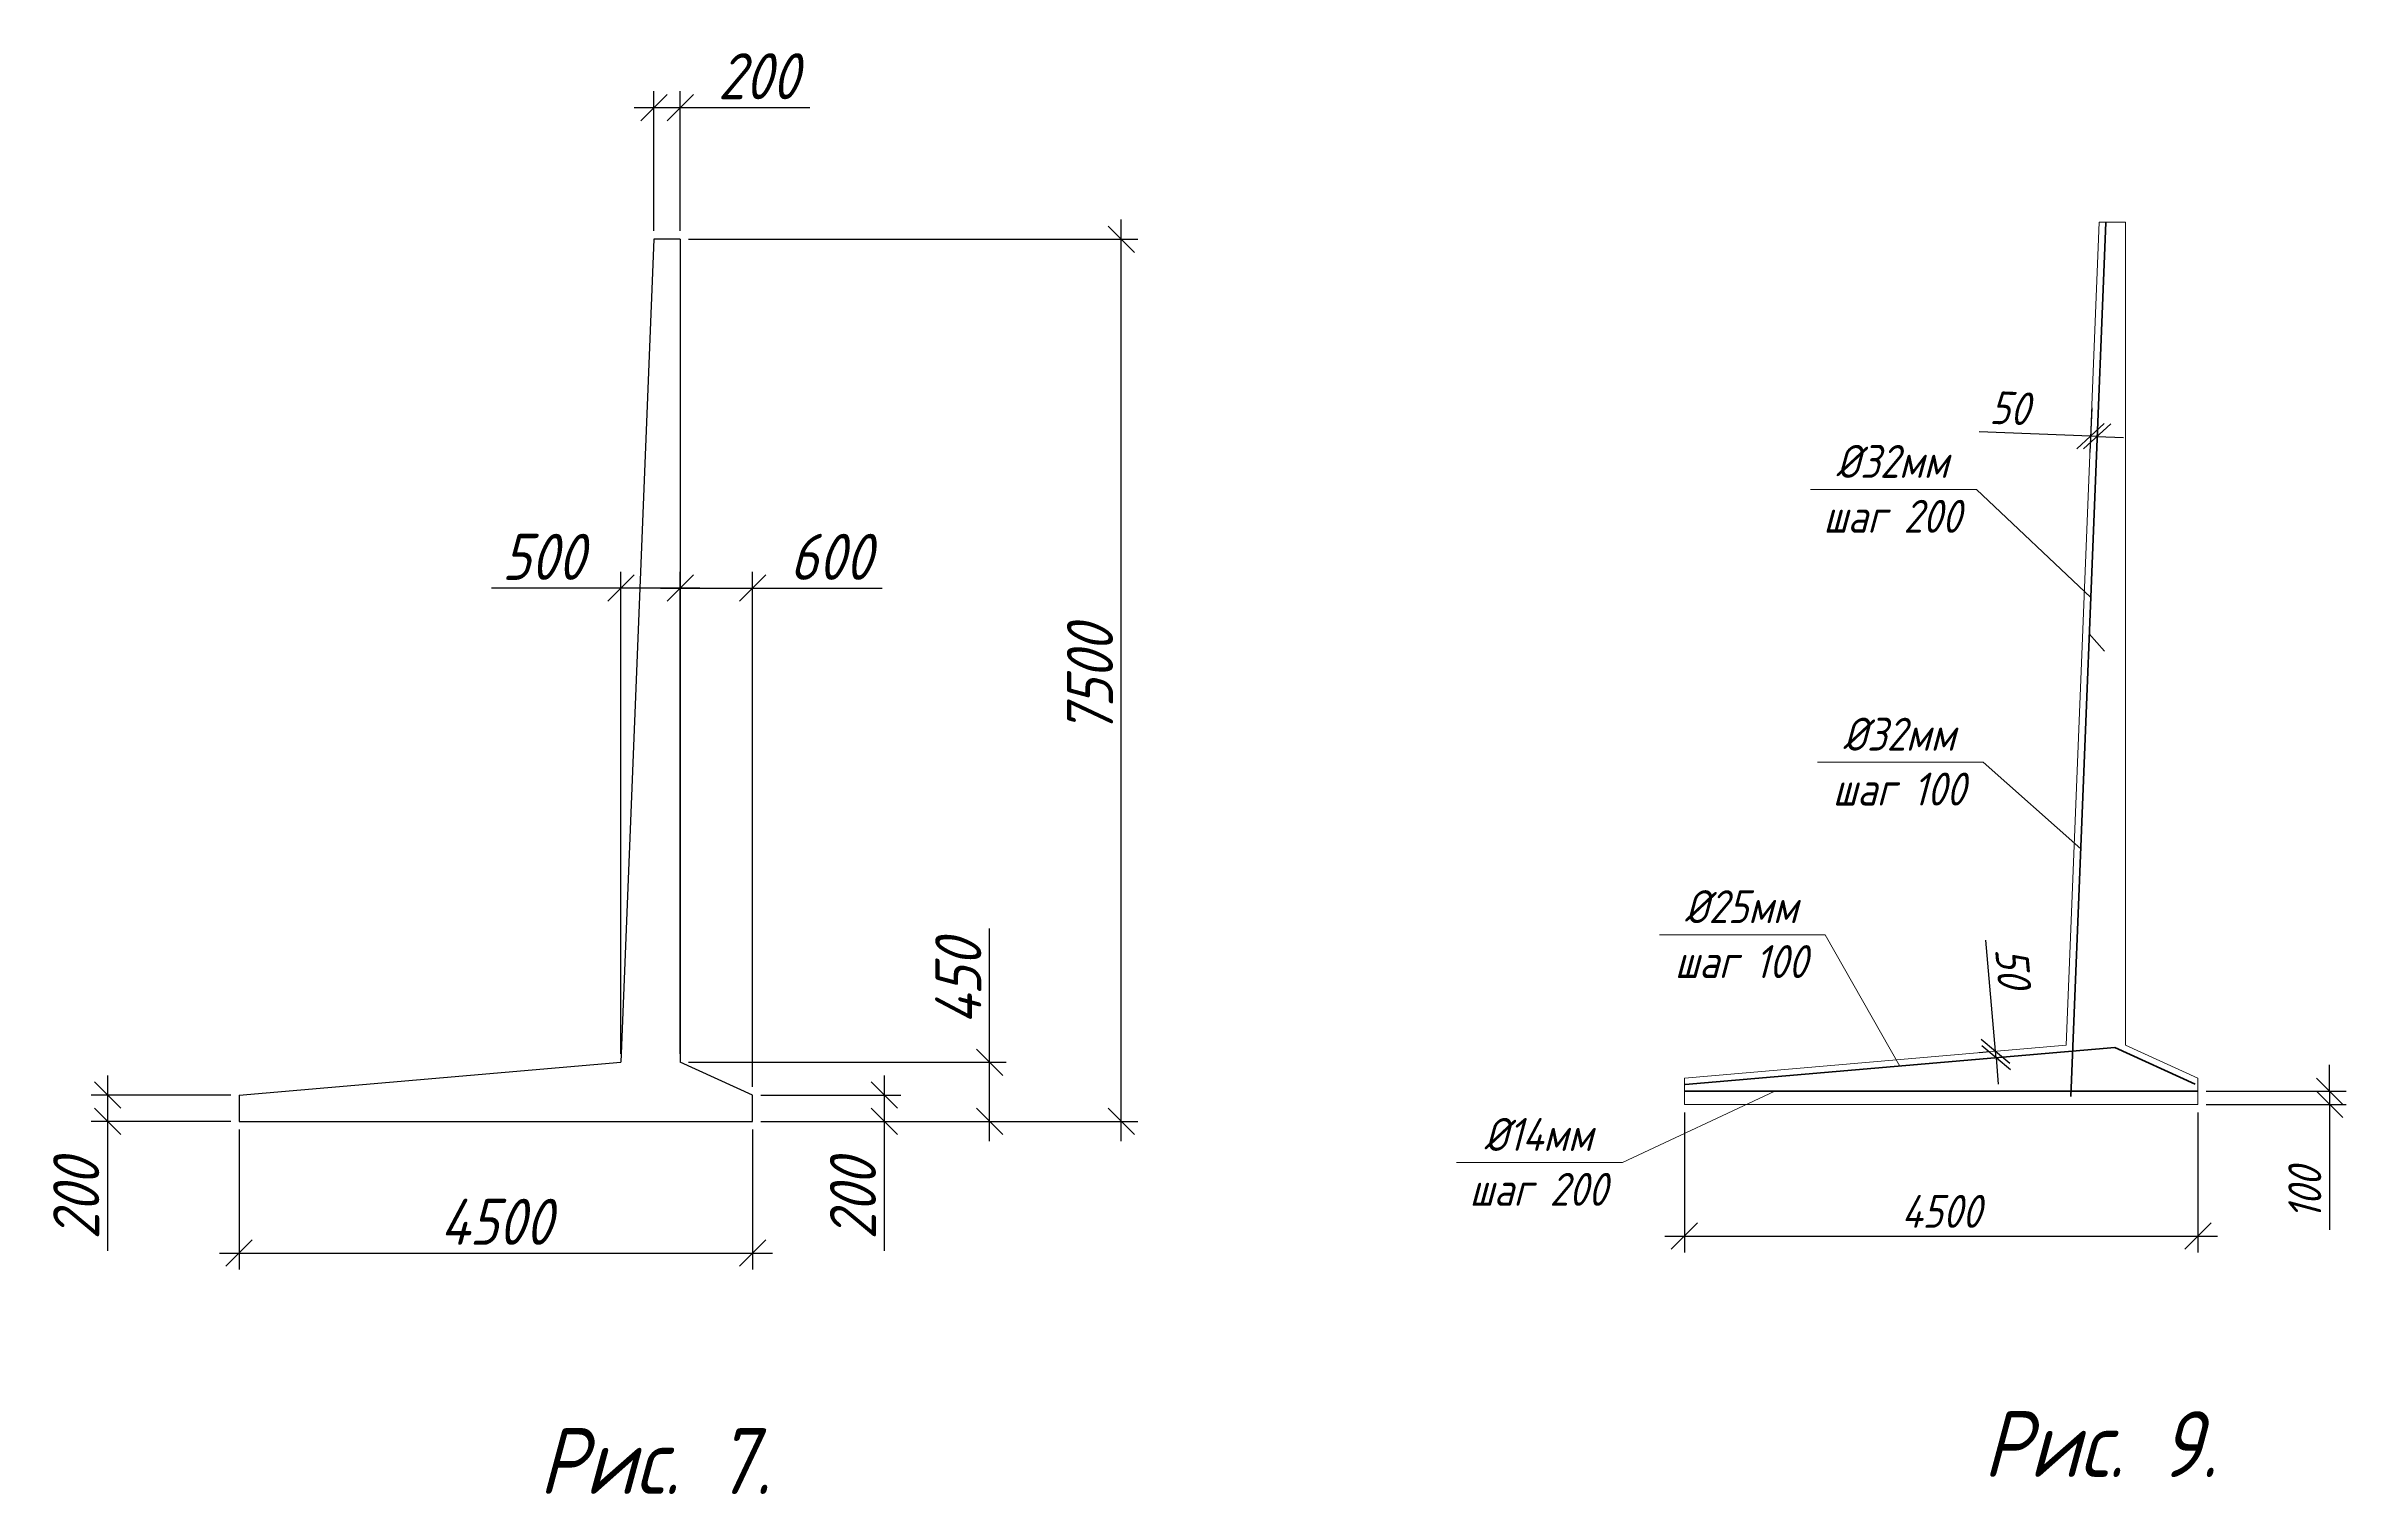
# Model space of a CAD drawing. Header units: millimetres. Extents: x -1004 to 900128, y -352756 to 107728.
# Drawn here: x 519723 to 537193, y -16876 to -5879 of the extents above; entities that cross this region are included whole.
import ezdxf

# ---------------------------------------------------------------- set-up
doc = ezdxf.new("R2010")
doc.units = ezdxf.units.MM
for name, color, linetype, lineweight in [('basic', 95, 'Continuous', 30), ('size', 45, 'Continuous', 20), ('text', 13, 'Continuous', 20), ('thick', 42, 'Continuous', 35), ('thin', 153, 'Continuous', 18)]:
    doc.layers.add(name, color=color, linetype=linetype, lineweight=lineweight)
doc.styles.add('Structures', font='isocpeur.ttf', dxfattribs={"width": 0.85, "oblique": 15})
doc.styles.add('structures 5', font='isocpeur.ttf', dxfattribs={"width": 0.85, "oblique": 15, "height": 5})
doc.dimstyles.new('structures 3.5', dxfattribs={"dimtxt": 3.5, "dimasz": 2, "dimexe": 1.25, "dimexo": 0.625, "dimtad": 1, "dimtxsty": 'Structures', "dimblk": 'OBLIQUE', "dimcen": 2.5, "dimdle": 1.5, "dimadec": 0, "dimazin": 0, "dimtfac": 1, "dimtmove": 0, "dimatfit": 3, "dimfxl": 1, "dimarcsym": 0})

# ---------------------------------------------------------------- blocks, each defined once
blk = doc.blocks.new('_Oblique')
at = {"color": 0, "linetype": 'ByBlock', "lineweight": -2}
blk.add_line((-0.5, -0.5), (0.5, 0.5), dxfattribs=at)
blk = doc.blocks.new('*D689')
at = {"layer": 'Defpoints', "color": 0, "transparency": 16777216}
for p in [(525090, -13846), (525090, -14046), (526090, -14046)]:
    blk.add_point(p, dxfattribs=at)
at = {"layer": 'size', "color": 0, "lineweight": -2, "transparency": 16777216}
for p, q in [((526090, -13696), (526090, -14046)), ((525152, -13846), (526215, -13846)), ((525152, -14046), (526215, -14046)), ((526090, -14046), (526090, -15030))]:
    blk.add_line(p, q, dxfattribs=at)
at = {"layer": 'size', "color": 0, "lineweight": -2, "transparency": 16777216, "xscale": 200, "yscale": 200, "zscale": 200}
for p, rotation in [((526090, -13846), 90), ((526090, -14046), 270)]:
    blk.add_blockref('_Oblique', p, dxfattribs=dict(at, rotation=rotation))
at = {"layer": 'size', "color": 0, "transparency": 16777216, "insert": (525852, -14638), "char_height": 350, "attachment_point": 5, "rotation": 90, "style": 'Structures'}
blk.add_mtext('200', dxfattribs=at)
blk = doc.blocks.new('*D690')
at = {"layer": 'Defpoints', "color": 0, "transparency": 16777216}
for p in [(521189.928574, -14045.730481), (525089.928574, -14045.730481), (525089.928574, -15045.730481)]:
    blk.add_point(p, dxfattribs=at)
at = {"layer": 'size', "color": 0, "lineweight": -2, "transparency": 16777216}
for p, q in [((521189.928574, -14108.230481), (521189.928574, -15170.730481)), ((525089.928574, -14108.230481), (525089.928574, -15170.730481)), ((521039.928574, -15045.730481), (525239.928574, -15045.730481))]:
    blk.add_line(p, q, dxfattribs=at)
at = {"layer": 'size', "color": 0, "lineweight": -2, "transparency": 16777216, "xscale": 200, "yscale": 200, "zscale": 200, "rotation": 180}
blk.add_blockref('_Oblique', (521189.928574, -15045.730481), dxfattribs=at)
at = {"layer": 'size', "color": 0, "lineweight": -2, "transparency": 16777216, "xscale": 200, "yscale": 200, "zscale": 200}
blk.add_blockref('_Oblique', (525089.928574, -15045.730481), dxfattribs=at)
at = {"layer": 'size', "color": 0, "transparency": 16777216, "insert": (523139.928574, -14808.230481), "char_height": 350, "attachment_point": 5, "style": 'Structures'}
blk.add_mtext('4500', dxfattribs=at)
blk = doc.blocks.new('*D691')
at = {"layer": 'Defpoints', "color": 0, "transparency": 16777216}
for p in [(521190, -13846), (520190, -14046), (521190, -14046)]:
    blk.add_point(p, dxfattribs=at)
at = {"layer": 'size', "color": 0, "lineweight": -2, "transparency": 16777216}
for p, q in [((520190, -13696), (520190, -14046)), ((521127, -13846), (520065, -13846)), ((521127, -14046), (520065, -14046)), ((520190, -14046), (520190, -15030))]:
    blk.add_line(p, q, dxfattribs=at)
at = {"layer": 'size', "color": 0, "lineweight": -2, "transparency": 16777216, "xscale": 200, "yscale": 200, "zscale": 200}
for p, rotation in [((520190, -13846), 90), ((520190, -14046), 270)]:
    blk.add_blockref('_Oblique', p, dxfattribs=dict(at, rotation=rotation))
at = {"layer": 'size', "color": 0, "transparency": 16777216, "insert": (519952, -14638), "char_height": 350, "attachment_point": 5, "rotation": 90, "style": 'Structures'}
blk.add_mtext('200', dxfattribs=at)
blk = doc.blocks.new('*D692')
at = {"layer": 'Defpoints', "color": 0, "transparency": 16777216}
for p in [(524540, -13596), (526890, -13596), (525090, -14046)]:
    blk.add_point(p, dxfattribs=at)
at = {"layer": 'size', "color": 0, "lineweight": -2, "transparency": 16777216}
for p, q in [((526890, -13596), (526890, -12582)), ((524602, -13596), (527015, -13596)), ((526890, -14196), (526890, -13596)), ((525152, -14046), (527015, -14046))]:
    blk.add_line(p, q, dxfattribs=at)
at = {"layer": 'size', "color": 0, "lineweight": -2, "transparency": 16777216, "xscale": 200, "yscale": 200, "zscale": 200}
for p, rotation in [((526890, -13596), 90), ((526890, -14046), 270)]:
    blk.add_blockref('_Oblique', p, dxfattribs=dict(at, rotation=rotation))
at = {"layer": 'size', "color": 0, "transparency": 16777216, "insert": (526652, -12989), "char_height": 350, "attachment_point": 5, "rotation": 90, "style": 'Structures'}
blk.add_mtext('450', dxfattribs=at)
blk = doc.blocks.new('*D693')
at = {"layer": 'Defpoints', "color": 0, "transparency": 16777216}
for p in [(524539.928574, -7345.730481), (527889.928574, -7345.730481), (525089.928574, -14045.730481)]:
    blk.add_point(p, dxfattribs=at)
at = {"layer": 'size', "color": 0, "lineweight": -2, "transparency": 16777216}
for p, q in [((527889.928574, -14195.730481), (527889.928574, -7195.730481)), ((524602.428574, -7345.730481), (528014.928574, -7345.730481)), ((525152.428574, -14045.730481), (528014.928574, -14045.730481))]:
    blk.add_line(p, q, dxfattribs=at)
at = {"layer": 'size', "color": 0, "lineweight": -2, "transparency": 16777216, "xscale": 200, "yscale": 200, "zscale": 200}
for p, rotation in [((527889.928574, -7345.730481), 90), ((527889.928574, -14045.730481), 270)]:
    blk.add_blockref('_Oblique', p, dxfattribs=dict(at, rotation=rotation))
at = {"layer": 'size', "color": 0, "transparency": 16777216, "insert": (527652.428574, -10695.730481), "char_height": 350, "attachment_point": 5, "rotation": 90, "style": 'Structures'}
blk.add_mtext('7500', dxfattribs=at)
blk = doc.blocks.new('*D694')
at = {"layer": 'Defpoints', "color": 0, "transparency": 16777216}
for p in [(525090, -9996), (524540, -13596), (525090, -13846)]:
    blk.add_point(p, dxfattribs=at)
at = {"layer": 'size', "color": 0, "lineweight": -2, "transparency": 16777216}
for p, q in [((524540, -13533), (524540, -9871)), ((525090, -13783), (525090, -9871)), ((524390, -9996), (525090, -9996)), ((525090, -9996), (526074, -9996))]:
    blk.add_line(p, q, dxfattribs=at)
at = {"layer": 'size', "color": 0, "lineweight": -2, "transparency": 16777216, "xscale": 200, "yscale": 200, "zscale": 200, "rotation": 180}
blk.add_blockref('_Oblique', (524540, -9996), dxfattribs=at)
at = {"layer": 'size', "color": 0, "lineweight": -2, "transparency": 16777216, "xscale": 200, "yscale": 200, "zscale": 200}
blk.add_blockref('_Oblique', (525090, -9996), dxfattribs=at)
at = {"layer": 'size', "color": 0, "transparency": 16777216, "insert": (525682, -9758), "char_height": 350, "attachment_point": 5, "style": 'Structures'}
blk.add_mtext('600', dxfattribs=at)
blk = doc.blocks.new('*D695')
at = {"layer": 'Defpoints', "color": 0, "transparency": 16777216}
for p in [(524090, -9996), (524090, -13596), (524540, -13596)]:
    blk.add_point(p, dxfattribs=at)
at = {"layer": 'size', "color": 0, "lineweight": -2, "transparency": 16777216}
for p, q in [((524090, -13533), (524090, -9871)), ((524540, -13533), (524540, -9871)), ((524090, -9996), (523106, -9996)), ((524690, -9996), (524090, -9996))]:
    blk.add_line(p, q, dxfattribs=at)
at = {"layer": 'size', "color": 0, "lineweight": -2, "transparency": 16777216, "xscale": 200, "yscale": 200, "zscale": 200, "rotation": 180}
blk.add_blockref('_Oblique', (524090, -9996), dxfattribs=at)
at = {"layer": 'size', "color": 0, "lineweight": -2, "transparency": 16777216, "xscale": 200, "yscale": 200, "zscale": 200}
blk.add_blockref('_Oblique', (524540, -9996), dxfattribs=at)
at = {"layer": 'size', "color": 0, "transparency": 16777216, "insert": (523498, -9758), "char_height": 350, "attachment_point": 5, "style": 'Structures'}
blk.add_mtext('500', dxfattribs=at)
blk = doc.blocks.new('*D696')
at = {"layer": 'Defpoints', "color": 0, "transparency": 16777216}
for p in [(524540, -6346), (524340, -7346), (524540, -7346)]:
    blk.add_point(p, dxfattribs=at)
at = {"layer": 'size', "color": 0, "lineweight": -2, "transparency": 16777216}
for p, q in [((524340, -7283), (524340, -6221)), ((524540, -7283), (524540, -6221)), ((524190, -6346), (524540, -6346)), ((524540, -6346), (525524, -6346))]:
    blk.add_line(p, q, dxfattribs=at)
at = {"layer": 'size', "color": 0, "lineweight": -2, "transparency": 16777216, "xscale": 200, "yscale": 200, "zscale": 200, "rotation": 180}
blk.add_blockref('_Oblique', (524340, -6346), dxfattribs=at)
at = {"layer": 'size', "color": 0, "lineweight": -2, "transparency": 16777216, "xscale": 200, "yscale": 200, "zscale": 200}
blk.add_blockref('_Oblique', (524540, -6346), dxfattribs=at)
at = {"layer": 'size', "color": 0, "transparency": 16777216, "insert": (525132, -6108), "char_height": 350, "attachment_point": 5, "style": 'Structures'}
blk.add_mtext('200', dxfattribs=at)
blk = doc.blocks.new('*D697')
at = {"layer": 'Defpoints', "color": 0, "transparency": 16777216}
for p in [(532168, -13917), (536068, -13917), (536068, -14917)]:
    blk.add_point(p, dxfattribs=at)
at = {"layer": 'size', "color": 0, "lineweight": -2, "transparency": 16777216}
for p, q in [((532168, -13979), (532168, -15042)), ((536068, -13979), (536068, -15042)), ((532018, -14917), (536218, -14917))]:
    blk.add_line(p, q, dxfattribs=at)
at = {"layer": 'size', "color": 0, "lineweight": -2, "transparency": 16777216, "xscale": 200, "yscale": 200, "zscale": 200, "rotation": 180}
blk.add_blockref('_Oblique', (532168, -14917), dxfattribs=at)
at = {"layer": 'size', "color": 0, "lineweight": -2, "transparency": 16777216, "xscale": 200, "yscale": 200, "zscale": 200}
blk.add_blockref('_Oblique', (536068, -14917), dxfattribs=at)
at = {"layer": 'size', "color": 0, "transparency": 16777216, "insert": (534118, -14729), "char_height": 350, "attachment_point": 5, "style": 'Structures'}
blk.add_mtext('{\\H0.71429x;4500}', dxfattribs=at)
blk = doc.blocks.new('*D698')
at = {"layer": 'Defpoints', "color": 0, "transparency": 16777216}
for p in [(535264, -8565), (535314, -8567), (535253, -8842)]:
    blk.add_point(p, dxfattribs=at)
at = {"layer": 'size', "color": 0, "lineweight": -2, "transparency": 16777216}
for p, q in [((535261, -8627), (535248, -8966)), ((535311, -8629), (535298, -8968)), ((535253, -8842), (534406, -8808)), ((535303, -8843), (535253, -8842)), ((535303, -8843), (535503, -8851))]:
    blk.add_line(p, q, dxfattribs=at)
at = {"layer": 'size', "color": 0, "lineweight": -2, "transparency": 16777216, "xscale": 200, "yscale": 200, "zscale": 200}
for p, rotation in [((535253, -8842), 357.7093899573648), ((535303, -8843), 177.7093899573648)]:
    blk.add_blockref('_Oblique', p, dxfattribs=dict(at, rotation=rotation))
at = {"layer": 'size', "color": 0, "transparency": 16777216, "insert": (534637, -8629), "char_height": 350, "attachment_point": 5, "rotation": 357.7094, "style": 'Structures'}
blk.add_mtext('{\\H0.71429x;50}', dxfattribs=at)
blk = doc.blocks.new('*D699')
at = {"layer": 'Defpoints', "color": 0, "transparency": 16777216}
for p in [(534531, -13513), (534551, -13511), (534555, -13561)]:
    blk.add_point(p, dxfattribs=at)
at = {"layer": 'size', "color": 0, "lineweight": -2, "transparency": 16777216}
for p, q in [((534531, -13513), (534458, -12669)), ((534488, -13517), (534406, -13524)), ((534493, -13567), (534410, -13574)), ((534535, -13563), (534531, -13513)), ((534535, -13563), (534552, -13762))]:
    blk.add_line(p, q, dxfattribs=at)
at = {"layer": 'size', "color": 0, "lineweight": -2, "transparency": 16777216, "xscale": 200, "yscale": 200, "zscale": 200}
for p, rotation in [((534531, -13513), 274.9271099474516), ((534535, -13563), 94.92710994745167)]:
    blk.add_blockref('_Oblique', p, dxfattribs=dict(at, rotation=rotation))
at = {"layer": 'size', "color": 0, "transparency": 16777216, "insert": (534664, -12876), "char_height": 350, "attachment_point": 5, "rotation": 274.9271, "style": 'Structures'}
blk.add_mtext('{\\H0.71429x;50}', dxfattribs=at)
blk = doc.blocks.new('*D700')
at = {"layer": 'Defpoints', "color": 0, "transparency": 16777216}
for p in [(536068, -13817), (536068, -13917), (537068, -13917)]:
    blk.add_point(p, dxfattribs=at)
at = {"layer": 'size', "color": 0, "lineweight": -2, "transparency": 16777216}
for p, q in [((537068, -13817), (537068, -13617)), ((536130, -13817), (537193, -13817)), ((536130, -13917), (537193, -13917)), ((537068, -13817), (537068, -13917)), ((537068, -13917), (537068, -14870))]:
    blk.add_line(p, q, dxfattribs=at)
at = {"layer": 'size', "color": 0, "lineweight": -2, "transparency": 16777216, "xscale": 200, "yscale": 200, "zscale": 200}
for p, rotation in [((537068, -13817), 270), ((537068, -13917), 90)]:
    blk.add_blockref('_Oblique', p, dxfattribs=dict(at, rotation=rotation))
at = {"layer": 'size', "color": 0, "transparency": 16777216, "insert": (536880, -14593), "char_height": 350, "attachment_point": 5, "rotation": 90, "style": 'Structures'}
blk.add_mtext('{\\H0.71429x;100}', dxfattribs=at)

msp = doc.modelspace()

# ---------------------------------------------------------------- linework, layer by layer
at = {"layer": 'basic'}
for p, q in [((524339.929, -7345.73), (524089.929, -13595.73)), ((524539.929, -7345.73), (524339.929, -7345.73)), ((524539.929, -7345.73), (524539.929, -13595.73)), ((521189.929, -13845.73), (524089.929, -13595.73)), ((525089.929, -13845.73), (524539.929, -13595.73)), ((521189.929, -13845.73), (521189.929, -14045.73)), ((525089.929, -14045.73), (525089.929, -13845.73)), ((521189.929, -14045.73), (525089.929, -14045.73))]:
    msp.add_line(p, q, dxfattribs=at)
at = {"layer": 'thick'}
for p, q in [((535367.748, -7218.799), (535102.249, -13856.279)), ((535242.828, -10341.801), (535357.326, -10473.711)), ((532172.082, -13766.616), (535437.288, -13485.133)), ((536047.098, -13762.319), (535437.288, -13485.133)), ((532167.788, -13816.801), (536067.788, -13816.801))]:
    msp.add_line(p, q, dxfattribs=at)
at = {"layer": 'thin'}
for p, q in [((535317.788, -7216.801), (535067.788, -13466.801)), ((535517.788, -7216.801), (535317.788, -7216.801)), ((535517.788, -7216.801), (535517.788, -13466.801)), ((533125.288, -9246.801), (534385.288, -9246.801)), ((534385.288, -9246.801), (535253.846, -10066.343)), ((533177.505, -11318.467), (534437.505, -11318.467)), ((534437.505, -11318.467), (535177.504, -11974.889)), ((531977.505, -12628.467), (533237.505, -12628.467)), ((533237.505, -12628.467), (533804.685, -13625.874)), ((532167.788, -13716.801), (535067.788, -13466.801)), ((536067.788, -13716.801), (535517.788, -13466.801)), ((532167.788, -13716.801), (532167.788, -13916.801)), ((536067.788, -13916.801), (536067.788, -13716.801)), ((531697.505, -14358.467), (532855.288, -13816.801)), ((532167.788, -13916.801), (536067.788, -13916.801)), ((530437.505, -14358.467), (531697.505, -14358.467))]:
    msp.add_line(p, q, dxfattribs=at)

# ---------------------------------------------------------------- texts
at = {"layer": 'text', "attachment_point": 5}
for s, insert, char_height, width, style in [('%%C32мм\\Pшаг 200', (533745.288, -9241.801), 250, 1504.43531, 'Structures'), ('%%C32мм\\Pшаг 100', (533797.505, -11313.467), 250, 1504.43531, 'Structures'), ('%%C25мм\\Pшаг 100', (532597.505, -12623.467), 250, 1504.43531, 'Structures'), ('%%C14мм\\Pшаг 200', (531057.505, -14353.467), 250, 1504.43531, 'Structures'), ('Рис. 9.', (535325.737, -16496.611), 500, 2515.89751, 'structures 5'), ('Рис. 7.', (524347.877, -16625.541), 500, 2515.89751, 'structures 5')]:
    msp.add_mtext(s, dxfattribs=dict(at, insert=insert, char_height=char_height, width=width, style=style))

# ---------------------------------------------------------------- dimensions: what is measured, and where the dimension line sits
at = {"layer": 'size'}
dim = msp.add_linear_dim(base=(524539.929, -6345.73), p1=(524339.929, -7345.73), p2=(524539.929, -7345.73), dimstyle='structures 3.5', dxfattribs=at)
dim.commit()
dim.dimension.update_dxf_attribs({"geometry": '*D696', "text_midpoint": (525131.945, -6108.23)})
for base, p1, p2, text, picture, middle in [((527889.929, -7345.73), (525089.929, -14045.73), (524539.929, -7345.73), '7500', '*D693', (527652.429, -10695.73)), ((537067.788, -13916.801), (536067.788, -13816.801), (536067.788, -13916.801), '{\\H0.71429x;<>}', '*D700', (536880.287, -14593.421))]:
    dim = msp.add_linear_dim(base=base, p1=p1, p2=p2, angle=90, text=text, dimstyle='structures 3.5', dxfattribs=at)
    dim.commit()
    dim.dimension.update_dxf_attribs({"geometry": picture, "text_midpoint": middle})
for p1, p2, distance, picture, middle in [((535313.83, -8566.742), (535263.87, -8564.744), 276.979, '*D698', (534637.297, -8629.23)), ((534554.806, -13561.209), (534550.511, -13511.393), 19.926, '*D699', (534663.916, -12875.81))]:
    dim = msp.add_aligned_dim(p1=p1, p2=p2, distance=distance, text='{\\H0.71429x;<>}', dimstyle='structures 3.5', dxfattribs=at)
    dim.commit()
    dim.dimension.update_dxf_attribs({"geometry": picture, "text_midpoint": middle})
for base, p1, p2, text, picture, middle in [((524089.929, -9995.73), (524539.929, -13595.73), (524089.929, -13595.73), '500', '*D695', (523497.912, -9758.23)), ((525089.929, -9995.73), (524539.929, -13595.73), (525089.929, -13845.73), '600', '*D694', (525681.945, -9758.23)), ((536067.788, -14916.801), (532167.788, -13916.801), (536067.788, -13916.801), '{\\H0.71429x;4500}', '*D697', (534117.788, -14729.3)), ((525089.929, -15045.73), (521189.929, -14045.73), (525089.929, -14045.73), '4500', '*D690', (523139.929, -14808.23))]:
    dim = msp.add_linear_dim(base=base, p1=p1, p2=p2, text=text, dimstyle='structures 3.5', dxfattribs=at)
    dim.commit()
    dim.dimension.update_dxf_attribs({"geometry": picture, "text_midpoint": middle})
for base, p1, p2, picture, middle in [((526889.929, -13595.73), (525089.929, -14045.73), (524539.929, -13595.73), '*D692', (526652.429, -12988.839)), ((520189.929, -14045.73), (521189.929, -13845.73), (521189.929, -14045.73), '*D691', (519952.429, -14637.747)), ((526089.929, -14045.73), (525089.929, -13845.73), (525089.929, -14045.73), '*D689', (525852.429, -14637.747))]:
    dim = msp.add_linear_dim(base=base, p1=p1, p2=p2, angle=90, dimstyle='structures 3.5', dxfattribs=at)
    dim.commit()
    dim.dimension.update_dxf_attribs({"geometry": picture, "text_midpoint": middle})

doc.saveas('drawing.dxf')
